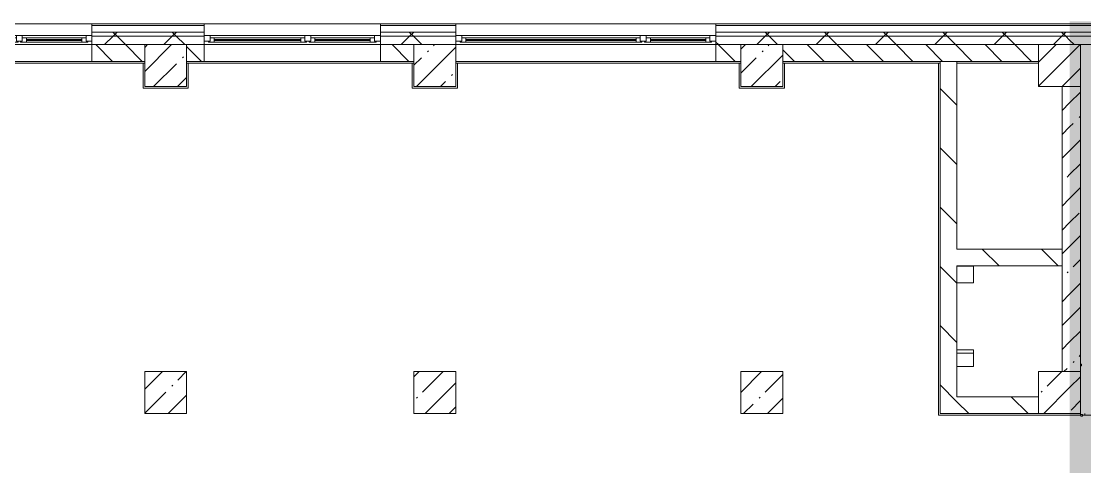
# Model space of a CAD drawing. Header units: millimetres. Extents: x 81382 to 274816, y -8553 to 29000.
# Drawn here: x 219874 to 232556, y 22066 to 27379 of the extents above; entities that cross this region are included whole.
import ezdxf

# ---------------------------------------------------------------- set-up
doc = ezdxf.new("R2010")
doc.units = ezdxf.units.MM
doc.linetypes.add('200_ШТРИХ__ш1_п0_6_', pattern=[800, 500, -300])
doc.layers.add('A-DETL-GENF-2', color=7, linetype='Continuous', lineweight=9, true_color=0xc0c0c0, transparency=0.4)
for name, color, linetype, lineweight in [('A-DETL-MBND-1', 7, '200_ШТРИХ__ш1_п0_6_', 9), ('A-GLAZ-3', 7, 'Continuous', 5), ('A-WALL', 7, 'Continuous', 9), ('A-WALL-2', 7, 'Continuous', 5), ('I-WALL-2', 7, 'Continuous', 5), ('S-COLS-1', 7, 'Continuous', 5)]:
    doc.layers.add(name, color=color, linetype=linetype, lineweight=lineweight)
for name, color, linetype, lineweight, true_color in [('A-FLOR-1', 7, 'Continuous', 5, 0xb7b7b7), ('A-FLOR-2', 7, 'Continuous', 5, 0xaaaaaa), ('A-WALL-3', 7, 'Continuous', 5, 0x737373), ('A-WALL-4', 7, 'Continuous', 9, 0x737373), ('I-WALL-3', 7, 'Continuous', 5, 0x737373), ('S-COLS-2', 7, 'Continuous', 5, 0x737373)]:
    doc.layers.add(name, color=color, linetype=linetype, lineweight=lineweight, true_color=true_color)
pattern_1 = [(45, (147806.5, 0), (-285.1231, 285.1231), []), (45, (148091.6, 0), (-285.1231, 285.1231), [504.031, -100.806, 16.764, -84.042])]
pattern_2 = [(45, (-84450, -22950), (-285.1231, 285.1231), []), (45, (-84164.88, -22950), (-285.1231, 285.1231), [504.031, -100.806, 16.764, -84.042])]
pattern_3 = [(45, (147806.5, 0), (-353.5534, 353.5534), []), (135, (147806.5, 0), (-353.5534, -353.5534), [])]
pattern_4 = [(135, (147806.5, 0), (-353.5534, -353.5534), [])]

# ---------------------------------------------------------------- blocks, each defined once
blk = doc.blocks.new('BSC_Колонна _Прямоугольная - 500х500-23287078-3_6_3_птичка')
at = {"layer": 'S-COLS-1'}
h = blk.add_hatch(dxfattribs=at)
h.set_pattern_fill('FP_64', color=256, style=0, pattern_type=2)
h.set_pattern_definition(pattern_2)
h.paths.add_polyline_path([(-250, -250), (120, -250), (120, 250), (-250, 250), (-250, 148)])
h = blk.add_hatch(dxfattribs=at)
h.set_pattern_fill('FP_64', color=256, style=0, pattern_type=2)
h.set_pattern_definition(pattern_2)
h.paths.add_polyline_path([(250, -250), (250, 250), (120, 250), (120, -250)])
for p, q in [((120, 250), (-250, 250)), ((-250, 250), (-250, -250)), ((-250, -250), (120, -250))]:
    blk.add_line(p, q, dxfattribs=at)
at = {"layer": 'S-COLS-2'}
for p, q in [((250, 250), (120, 250)), ((250, -250), (250, 250)), ((120, -250), (250, -250))]:
    blk.add_line(p, q, dxfattribs=at)
blk = doc.blocks.new('BSC_Колонна _Прямоугольная - 500х500-V47-3_6_3_птичка')
at = {"layer": 'S-COLS-1'}
h = blk.add_hatch(dxfattribs=at)
h.set_pattern_fill('FP_79', color=256, style=0, pattern_type=2)
h.set_pattern_definition([(45, (-77000, -22950), (-285.1231, 285.1231), []), (45, (-76714.88, -22950), (-285.1231, 285.1231), [504.031, -100.806, 16.764, -84.042])])
h.paths.add_polyline_path([(-250, -250), (250, -250), (250, 250), (-250, 250)])
for p, q in [((250, 250), (-250, 250)), ((-250, 250), (-250, -250)), ((250, -250), (250, 250)), ((-250, -250), (250, -250))]:
    blk.add_line(p, q, dxfattribs=at)
blk = doc.blocks.new('BSC_Колонна _Прямоугольная - 500х500-V48-3_6_3_птичка')
at = {"layer": 'S-COLS-1'}
h = blk.add_hatch(dxfattribs=at)
h.set_pattern_fill('FP_80', color=256, style=0, pattern_type=2)
h.set_pattern_definition([(45, (-73790, -22950), (-285.1231, 285.1231), []), (45, (-73504.88, -22950), (-285.1231, 285.1231), [504.031, -100.806, 16.764, -84.042])])
h.paths.add_polyline_path([(-250, -250), (250, -250), (250, 250), (-250, 250)])
for p, q in [((250, 250), (-250, 250)), ((-250, 250), (-250, -250)), ((250, -250), (250, 250)), ((-250, -250), (250, -250))]:
    blk.add_line(p, q, dxfattribs=at)
blk = doc.blocks.new('120_Окно_СКБ_2Ст - 120_Окно_СКБ_2Ст 3100х2500 _мал_створка слева_ 2-19089248-3_6_3_птичка')
at = {"layer": 'A-GLAZ-3'}
for p, q in [((-1550, -75), (-1550, -5)), ((-1550, -5), (-1480, -5)), ((1550, -5), (-1550, -5)), ((-1480, -75), (-1550, -75)), ((-1550, -75), (-1500, -75)), ((-1480, -75), (-1500, -75)), ((-1500, -75), (-1500, -85)), ((-1500, -85), (670, -85)), ((670, -85), (-1500, -85)), ((-1480, -5), (-1480, -75)), ((650, -35), (-1480, -35)), ((-1480, -35), (-1480, -75)), ((-1430, -85), (-1430, -35)), ((-1430, -55), (600, -55)), ((600, -65), (-1430, -65)), ((600, -85), (600, -35)), ((650, -75), (650, -5)), ((650, -5), (720, -5)), ((650, -75), (650, -35)), ((720, -75), (650, -75)), ((670, -75), (650, -75)), ((670, -75), (700, -75)), ((670, -85), (670, -75)), ((720, -75), (700, -75)), ((700, -75), (700, -85)), ((700, -85), (1500, -85)), ((1500, -85), (700, -85)), ((720, -5), (720, -75)), ((1480, -35), (720, -35)), ((720, -35), (720, -75)), ((770, -85), (770, -35)), ((770, -55), (1430, -55)), ((1430, -65), (770, -65)), ((1430, -85), (1430, -35)), ((1480, -75), (1480, -5)), ((1480, -5), (1550, -5)), ((1480, -75), (1480, -35)), ((1550, -75), (1480, -75)), ((1500, -75), (1480, -75)), ((1500, -75), (1550, -75)), ((1500, -85), (1500, -75)), ((1550, -5), (1550, -75))]:
    blk.add_line(p, q, dxfattribs=at)
blk = doc.blocks.new('120_Окно_СКБ_2Ст - 120_Окно_СКБ_2Ст 2100х2400 _мал створка справа_-19092174-3_6_3_птичка')
at = {"layer": 'A-GLAZ-3'}
for p, q in [((-1050, -75), (-1050, -5)), ((-1050, -5), (-980, -5)), ((1050, -5), (-1050, -5)), ((-980, -75), (-1050, -75)), ((-1050, -75), (-1000, -75)), ((-980, -75), (-1000, -75)), ((-1000, -75), (-1000, -85)), ((-1000, -85), (170, -85)), ((170, -85), (-1000, -85)), ((-980, -5), (-980, -75)), ((150, -35), (-980, -35)), ((-980, -35), (-980, -75)), ((-930, -85), (-930, -35)), ((-930, -55), (100, -55)), ((100, -65), (-930, -65)), ((100, -85), (100, -35)), ((150, -75), (150, -5)), ((150, -5), (220, -5)), ((150, -75), (150, -35)), ((220, -75), (150, -75)), ((170, -75), (150, -75)), ((170, -75), (200, -75)), ((170, -85), (170, -75)), ((220, -75), (200, -75)), ((200, -75), (200, -85)), ((200, -85), (1000, -85)), ((1000, -85), (200, -85)), ((220, -5), (220, -75)), ((980, -35), (220, -35)), ((220, -35), (220, -75)), ((270, -85), (270, -35)), ((270, -55), (930, -55)), ((930, -65), (270, -65)), ((930, -85), (930, -35)), ((980, -75), (980, -5)), ((980, -5), (1050, -5)), ((980, -75), (980, -35)), ((1050, -75), (980, -75)), ((1000, -75), (980, -75)), ((1000, -75), (1050, -75)), ((1000, -85), (1000, -75)), ((1050, -5), (1050, -75))]:
    blk.add_line(p, q, dxfattribs=at)
blk = doc.blocks.new('BSC_Колонна _Прямоугольная - 500х500-V126-3_6_3_птичка')
at = {"layer": 'S-COLS-1'}
h = blk.add_hatch(dxfattribs=at)
h.set_pattern_fill('FP_105', color=256, style=0, pattern_type=2)
h.set_pattern_definition([(45, (-80900, -22950), (-285.1231, 285.1231), []), (45, (-80614.88, -22950), (-285.1231, 285.1231), [504.031, -100.806, 16.764, -84.042])])
h.paths.add_polyline_path([(-250, -250), (250, -250), (250, 250), (-250, 250)])
for p, q in [((250, 250), (-250, 250)), ((-250, 250), (-250, -250)), ((250, -250), (250, 250)), ((-250, -250), (250, -250))]:
    blk.add_line(p, q, dxfattribs=at)

msp = doc.modelspace()

# ---------------------------------------------------------------- hatches: boundary and pattern name
at = {"layer": 'A-DETL-GENF-2'}
msp.add_hatch(color=256, dxfattribs=at).paths.add_polyline_path([(272158.8, -258), (273039.5, -258), (273039.5, 21479), (241139.5, 21479), (241139.5, 27379), (232376.5, 27379), (232376.5, 10208.3), (237016.5, 10208.3), (237016.5, -258), (271243.4, -258)])
at = {"layer": 'A-WALL-2'}
h = msp.add_hatch(dxfattribs=at)
h.set_pattern_fill('FP_67', color=256, style=0, pattern_type=2)
h.set_pattern_definition(pattern_3)
h.paths.add_polyline_path([(232376.5, 27200), (232376.5, 27250), (228156.5, 27250), (228156.5, 27200), (232341.8, 27200)])
h.paths.add_polyline_path([(224156.5, 27200), (225056.5, 27200), (225056.5, 27250), (224156.5, 27250)])
h.paths.add_polyline_path([(220716.5, 27200), (222056.5, 27200), (222056.5, 27250), (220716.5, 27250)])
h.paths.add_polyline_path([(210831.5, 27200), (214916.5, 27200), (214916.5, 27250), (210666.5, 27250), (210666.5, 27200)])
h.paths.add_polyline_path([(209000.8, 27200), (209766.5, 27200), (209766.5, 27250), (207666.5, 27250), (207666.5, 27200), (208085.5, 27200)])
h.paths.add_polyline_path([(217416.5, 27200), (218616.5, 27200), (218616.5, 27250), (217416.5, 27250)])
h.paths.add_polyline_path([(201678.2, 27200), (202566.5, 27200), (202566.5, 27250), (201066.5, 27250), (201066.5, 27200)])
h.paths.add_polyline_path([(198566.5, 27200), (198566.5, 27250), (197466.8, 27250), (197466.8, 27200), (198016.8, 27200)])
h.paths.add_polyline_path([(205666.5, 27200), (206766.5, 27200), (206766.5, 27250), (205666.5, 27250)])
h.paths.add_polyline_path([(190694.2, 27200), (192366.5, 27200), (192366.5, 27250), (189866.5, 27250), (189866.5, 27200), (189966.5, 27200)])
h.paths.add_polyline_path([(195466.5, 27200), (196566.8, 27200), (196566.8, 27250), (195466.5, 27250)])
h = msp.add_hatch(dxfattribs=at)
h.set_pattern_fill('FP_67', color=256, style=0, pattern_type=2)
h.set_pattern_definition(pattern_3)
h.paths.add_polyline_path([(232376.5, 27100), (232376.5, 27200), (228156.5, 27200), (228156.5, 27100), (232341.8, 27100)])
h.paths.add_polyline_path([(214492.8, 27100), (214916.5, 27100), (214916.5, 27200), (210666.5, 27200), (210666.5, 27100), (210831.5, 27100)])
h.paths.add_polyline_path([(217416.5, 27100), (218616.5, 27100), (218616.5, 27200), (217416.5, 27200)])
h.paths.add_polyline_path([(222056.5, 27100), (222056.5, 27200), (220716.5, 27200), (220716.5, 27100), (221815.5, 27100)])
h.paths.add_polyline_path([(224156.5, 27100), (225056.5, 27100), (225056.5, 27200), (224156.5, 27200)])
h.paths.add_polyline_path([(209000.8, 27100), (209766.5, 27100), (209766.5, 27200), (207666.5, 27200), (207666.5, 27100), (208085.5, 27100)])
h.paths.add_polyline_path([(206766.5, 27100), (206766.5, 27200), (205666.5, 27200), (205666.5, 27100), (206254.8, 27100)])
h.paths.add_polyline_path([(201678.2, 27100), (202566.5, 27100), (202566.5, 27200), (201066.5, 27200), (201066.5, 27100)])
h.paths.add_polyline_path([(190694.2, 27100), (192366.5, 27100), (192366.5, 27200), (189966.5, 27200), (189966.5, 27100), (190566.5, 27100)])
h.paths.add_polyline_path([(195466.5, 27100), (196566.8, 27100), (196566.8, 27200), (195466.5, 27200)])
h.paths.add_polyline_path([(198566.5, 27100), (198566.5, 27200), (197466.8, 27200), (197466.8, 27100), (198016.8, 27100)])
h = msp.add_hatch(dxfattribs=at)
h.set_pattern_fill('FP_67', color=256, style=0, pattern_type=2)
h.set_pattern_definition(pattern_3)
h.paths.add_polyline_path([(240966.5, 27200), (241016.5, 27200), (241016.5, 27250), (232376.5, 27250), (232376.5, 27200), (240122.1, 27200)])
h = msp.add_hatch(dxfattribs=at)
h.set_pattern_fill('FP_67', color=256, style=0, pattern_type=2)
h.set_pattern_definition(pattern_3)
h.paths.add_polyline_path([(240866.5, 27100), (240966.5, 27100), (240966.5, 27200), (232376.5, 27200), (232376.5, 27100), (240122.1, 27100)])
h = msp.add_hatch(dxfattribs=at)
h.set_pattern_fill('FP_65', color=256, style=0, pattern_type=2)
h.set_pattern_definition([(135, (147806.5, 0), (-176.7767, -176.7767), [])])
h.paths.add_polyline_path([(228156.5, 26900), (228456.5, 26900), (228456.5, 27100), (228156.5, 27100), (228156.5, 26924.4)])
h.paths.add_polyline_path([(232006.5, 26900), (232006.5, 27100), (228956.5, 27100), (228956.5, 26900), (231884.1, 26900)])
h.paths.add_polyline_path([(222056.5, 26900), (222056.5, 27100), (221846.5, 27100), (221846.5, 26900)])
h.paths.add_polyline_path([(224156.5, 26900), (224556.5, 26900), (224556.5, 27100), (224156.5, 27100), (224156.5, 26924.4)])
h.paths.add_polyline_path([(214566.5, 26900), (214916.5, 26900), (214916.5, 27100), (214566.5, 27100), (214566.5, 26924.4)])
h.paths.add_polyline_path([(213966.5, 26900), (213966.5, 27100), (210666.5, 27100), (210666.5, 26900), (210831.5, 26900)])
h.paths.add_polyline_path([(221346.5, 26900), (221346.5, 27100), (220716.5, 27100), (220716.5, 26900)])
h.paths.add_polyline_path([(217416.5, 26900), (218116.5, 26900), (218116.5, 27100), (217416.5, 27100), (217416.5, 26924.4)])
h.paths.add_polyline_path([(201678.2, 26900), (201966.5, 26900), (201966.5, 27100), (201066.5, 27100), (201066.5, 26900)])
h.paths.add_polyline_path([(207666.5, 26900), (207966.5, 26900), (207966.5, 27100), (207666.5, 27100)])
h.paths.add_polyline_path([(205666.5, 26900), (206766.5, 26900), (206766.5, 27100), (205666.5, 27100)])
h.paths.add_polyline_path([(208566.5, 26900), (209766.5, 26900), (209766.5, 27100), (208566.5, 27100)])
h.paths.add_polyline_path([(195966.5, 26900), (195966.5, 27100), (195466.5, 27100), (195466.5, 26900)])
h.paths.add_polyline_path([(190694.2, 26900), (192366.5, 26900), (192366.5, 27100), (190566.5, 27100), (190566.5, 26900)])
h.paths.add_polyline_path([(197466.8, 26900), (198566.5, 26900), (198566.5, 27100), (197466.8, 27100)])
at = {"layer": 'I-WALL-2'}
h = msp.add_hatch(dxfattribs=at)
h.set_pattern_fill('FP_66', color=256, style=0, pattern_type=2)
h.set_pattern_definition(pattern_4)
h.paths.add_polyline_path([(230968.8, 24259.9), (231031.6, 24259.9), (231031.6, 26900), (230831.6, 26900), (230831.6, 24259.9)])
h = msp.add_hatch(dxfattribs=at)
h.set_pattern_fill('FP_63', color=256, style=0, pattern_type=2)
h.set_pattern_definition(pattern_1)
h.paths.add_polyline_path([(232376.5, 23200), (232376.5, 26600), (232286.5, 26600), (232286.5, 23200)])
h = msp.add_hatch(dxfattribs=at)
h.set_pattern_fill('FP_63', color=256, style=0, pattern_type=2)
h.set_pattern_definition(pattern_1)
h.paths.add_polyline_path([(232506.5, 23200), (232506.5, 26600), (232376.5, 26600), (232376.5, 23200)])
h = msp.add_hatch(dxfattribs=at)
h.set_pattern_fill('FP_66', color=256, style=0, pattern_type=2)
h.set_pattern_definition(pattern_4)
h.paths.add_polyline_path([(232286.5, 24460), (232286.5, 24660), (231031.6, 24660), (231031.6, 24460)])
h = msp.add_hatch(dxfattribs=at)
h.set_pattern_fill('FP_66', color=256, style=0, pattern_type=2)
h.set_pattern_definition(pattern_4)
h.paths.add_polyline_path([(231031.6, 22700), (231031.6, 24259.9), (230831.6, 24259.9), (230831.6, 22700), (230968.8, 22700)])
h = msp.add_hatch(dxfattribs=at)
h.set_pattern_fill('FP_66', color=256, style=0, pattern_type=2)
h.set_pattern_definition(pattern_4)
h.paths.add_polyline_path([(231031.6, 22700), (232006.5, 22700), (232006.5, 22900), (231031.6, 22900)])
at = {"layer": 'S-COLS-1'}
h = msp.add_hatch(dxfattribs=at)
h.set_pattern_fill('FP_63', color=256, style=0, pattern_type=2)
h.set_pattern_definition(pattern_1)
h.paths.add_polyline_path([(221346.5, 26600), (221846.5, 26600), (221846.5, 27100), (221346.5, 27100), (221346.5, 26900)])
h = msp.add_hatch(dxfattribs=at)
h.set_pattern_fill('FP_63', color=256, style=0, pattern_type=2)
h.set_pattern_definition(pattern_1)
h.paths.add_polyline_path([(224561.5, 26600), (225056.5, 26600), (225056.5, 27100), (224556.5, 27100), (224556.5, 26600)])
h = msp.add_hatch(dxfattribs=at)
h.set_pattern_fill('FP_63', color=256, style=0, pattern_type=2)
h.set_pattern_definition(pattern_1)
h.paths.add_polyline_path([(228456.5, 26600), (228956.5, 26600), (228956.5, 27100), (228456.5, 27100), (228456.5, 26900)])
h = msp.add_hatch(dxfattribs=at)
h.set_pattern_fill('FP_63', color=256, style=0, pattern_type=2)
h.set_pattern_definition(pattern_1)
h.paths.add_polyline_path([(232006.5, 26600), (232376.5, 26600), (232376.5, 27100), (232006.5, 27100), (232006.5, 26900)])
h = msp.add_hatch(dxfattribs=at)
h.set_pattern_fill('FP_63', color=256, style=0, pattern_type=2)
h.set_pattern_definition(pattern_1)
h.paths.add_polyline_path([(232506.5, 26600), (232506.5, 27100), (232376.5, 27100), (232376.5, 26600)])

# ---------------------------------------------------------------- linework, layer by layer
at = {"layer": 'A-DETL-MBND-1'}
for p, q in [((231231.6, 23420), (231031.6, 23420)), ((232516.5, 23290.5), (232506.5, 23290.5)), ((232506.5, 23270.5), (232516.5, 23270.5)), ((232516.5, 23270.5), (232516.5, 23290.5))]:
    msp.add_line(p, q, dxfattribs=at)
at = {"layer": 'A-FLOR-1'}
for p, q in [((232506.5, 22680), (232506.5, 22700)), ((232796.5, 22680), (232531.1, 22680)), ((232556.5, 22700), (232556.5, 22680))]:
    msp.add_line(p, q, dxfattribs=at)
at = {"layer": 'A-FLOR-2'}
for p, q in [((221326.5, 26580), (221326.5, 26880)), ((221866.5, 26880), (221866.5, 26580)), ((224536.5, 26580), (224536.5, 26880)), ((225076.5, 26880), (225076.5, 26580)), ((228436.5, 26580), (228436.5, 26880)), ((228976.6, 26880), (228976.6, 26580)), ((230811.6, 22680), (230811.6, 26880)), ((221866.5, 26580), (221326.5, 26580)), ((225076.5, 26580), (224536.5, 26580)), ((228976.6, 26580), (228436.5, 26580)), ((231031.6, 24459.9), (231231.6, 24459.9)), ((231231.6, 24459.9), (231231.6, 24259.9)), ((231231.6, 24259.9), (231031.6, 24259.9)), ((231031.6, 23459.9), (231231.6, 23459.9)), ((231231.6, 23459.9), (231231.6, 23259.9)), ((231231.6, 23259.9), (231031.6, 23259.9)), ((232511.1, 22680), (230811.6, 22680))]:
    msp.add_line(p, q, dxfattribs=at)
at = {"layer": 'A-WALL'}
for p, q in [((222056.5, 27330), (220716.5, 27330)), ((225056.5, 27330), (224156.5, 27330)), ((222056.5, 27250), (220716.5, 27250)), ((222056.5, 27200), (220716.5, 27200)), ((225056.5, 27250), (224156.5, 27250)), ((225056.5, 27200), (224156.5, 27200)), ((231031.6, 26900), (230831.6, 26900))]:
    msp.add_line(p, q, dxfattribs=at)
at = {"layer": 'A-WALL-2'}
for p, q in [((228156.5, 27350), (197466.8, 27350)), ((220716.5, 27350), (220716.5, 26900)), ((222056.5, 26900), (222056.5, 27350)), ((224156.5, 27350), (224156.5, 26900)), ((225056.5, 27100), (225056.5, 27350)), ((228156.5, 27350), (228156.5, 26900)), ((228456.5, 27100), (190566.5, 27100)), ((221346.5, 26900), (221346.5, 27100)), ((221846.5, 27100), (221846.5, 26900)), ((224556.5, 26900), (224556.5, 27100)), ((228456.5, 26900), (228456.5, 27100)), ((228956.5, 27100), (228956.5, 26900)), ((232006.5, 26900), (232006.5, 27100)), ((220716.5, 26900), (221346.5, 26900)), ((221846.5, 26900), (222056.5, 26900)), ((224156.5, 26900), (224556.5, 26900)), ((228156.5, 26900), (228456.5, 26900)), ((228956.5, 26900), (230831.6, 26900)), ((231031.6, 26900), (232006.5, 26900))]:
    msp.add_line(p, q, dxfattribs=at)
at = {"layer": 'A-WALL-3'}
for p, q in [((241116.5, 27350), (228156.5, 27350)), ((228456.5, 27100), (240616.5, 27100)), ((232531.1, 22689), (232511.1, 22689)), ((232511.1, 22689), (232511.1, 22669)), ((232511.1, 22669), (232531.1, 22669)), ((232531.1, 22669), (232531.1, 22689))]:
    msp.add_line(p, q, dxfattribs=at)
at = {"layer": 'A-WALL-4'}
for p, q in [((241096.5, 27330), (228156.5, 27330)), ((241016.5, 27250), (228156.5, 27250)), ((240966.5, 27200), (228156.5, 27200))]:
    msp.add_line(p, q, dxfattribs=at)
at = {"layer": 'I-WALL-2'}
for p, q in [((218616.5, 27100), (220716.5, 27100)), ((222056.5, 27100), (224156.5, 27100)), ((225056.5, 27100), (228156.5, 27100)), ((220716.5, 26900), (218616.5, 26900)), ((224156.5, 26900), (222056.5, 26900)), ((228156.5, 26900), (225056.5, 26900)), ((230831.6, 26900), (230831.6, 22700)), ((231031.6, 24660), (231031.6, 26900)), ((221346.5, 26880), (218616.5, 26880)), ((224556.5, 26880), (221846.5, 26880)), ((228456.5, 26880), (225056.5, 26880)), ((230831.6, 26880), (228956.5, 26880)), ((232006.5, 26880), (231031.6, 26880)), ((232286.5, 26600), (232286.5, 23200)), ((232286.5, 24660), (231031.6, 24660)), ((231031.6, 24460), (232286.5, 24460)), ((231031.6, 22900), (231031.6, 24460)), ((232006.5, 22900), (231031.6, 22900)), ((230831.6, 22700), (232006.5, 22700))]:
    msp.add_line(p, q, dxfattribs=at)
at = {"layer": 'I-WALL-3'}
for p, q in [((232506.5, 26600), (232286.5, 26600)), ((232506.5, 23200), (232506.5, 26600))]:
    msp.add_line(p, q, dxfattribs=at)
at = {"layer": 'S-COLS-1'}
for p, q in [((221846.5, 27100), (221346.5, 27100)), ((221346.5, 27100), (221346.5, 26900)), ((221846.5, 26900), (221846.5, 27100)), ((225056.5, 27100), (224556.5, 27100)), ((224556.5, 27100), (224556.5, 26900)), ((225056.5, 26600), (225056.5, 27100)), ((228956.5, 27100), (228456.5, 27100)), ((228456.5, 27100), (228456.5, 26900)), ((228956.5, 26900), (228956.5, 27100)), ((232376.5, 27100), (232006.5, 27100)), ((232006.5, 27100), (232006.5, 26900)), ((221346.5, 26900), (221346.5, 26600)), ((221846.5, 26600), (221846.5, 26900)), ((224556.5, 26900), (224556.5, 26600)), ((228456.5, 26900), (228456.5, 26600)), ((228956.5, 26600), (228956.5, 26900)), ((232006.5, 26900), (232006.5, 26600)), ((221346.5, 26600), (221846.5, 26600)), ((224556.5, 26600), (225056.5, 26600)), ((228456.5, 26600), (228956.5, 26600)), ((232006.5, 26600), (232376.5, 26600))]:
    msp.add_line(p, q, dxfattribs=at)
at = {"layer": 'S-COLS-2'}
for p, q in [((232506.5, 27100), (232376.5, 27100)), ((232506.5, 26600), (232506.5, 27100)), ((232376.5, 26600), (232506.5, 26600))]:
    msp.add_line(p, q, dxfattribs=at)

# ---------------------------------------------------------------- block references
at = {"layer": 'A-GLAZ-3'}
for name, p in [('120_Окно_СКБ_2Ст - 120_Окно_СКБ_2Ст 2100х2400 _мал створка справа_-19092174-3_6_3_птичка', (219666.5, 27215)), ('120_Окно_СКБ_2Ст - 120_Окно_СКБ_2Ст 2100х2400 _мал створка справа_-19092174-3_6_3_птичка', (223106.5, 27215)), ('120_Окно_СКБ_2Ст - 120_Окно_СКБ_2Ст 3100х2500 _мал_створка слева_ 2-19089248-3_6_3_птичка', (226606.5, 27215))]:
    msp.add_blockref(name, p, dxfattribs=at)
at = {"layer": 'S-COLS-1'}
for name, p in [('BSC_Колонна _Прямоугольная - 500х500-V48-3_6_3_птичка', (221596.5, 22950)), ('BSC_Колонна _Прямоугольная - 500х500-V47-3_6_3_птичка', (224806.5, 22950)), ('BSC_Колонна _Прямоугольная - 500х500-V126-3_6_3_птичка', (228706.5, 22950))]:
    msp.add_blockref(name, p, dxfattribs=at)
at = {"layer": 'S-COLS-2'}
msp.add_blockref('BSC_Колонна _Прямоугольная - 500х500-23287078-3_6_3_птичка', (232256.5, 22950), dxfattribs=at)

doc.saveas('drawing.dxf')
